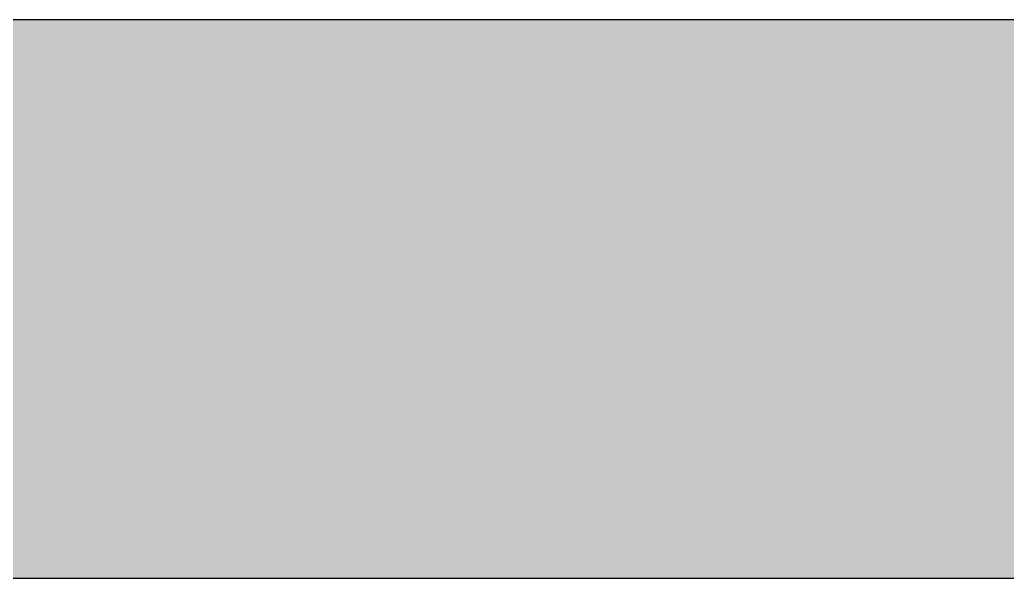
# Model space of a CAD drawing. Header units: inches. Extents: x -1159 to 2819, y -194 to 4438.
# Drawn here: x -457.9 to -422.53, y 543.68 to 563.68 of the extents above; entities that cross this region are included whole.
import ezdxf

# ---------------------------------------------------------------- set-up
doc = ezdxf.new("R2010")
doc.units = ezdxf.units.IN
doc.header["$MEASUREMENT"] = 0
doc.layers.add('A-WALL', color=113, linetype='Continuous', lineweight=18)
doc.layers.add('A-WALL-PATT', color=111, linetype='Continuous', lineweight=18)

msp = doc.modelspace()

# ---------------------------------------------------------------- hatches: boundary and pattern name
at = {"layer": 'A-WALL-PATT', "lineweight": 9}
h = msp.add_hatch(color=7, dxfattribs=at)
h.paths.add_polyline_path([(-8.72, 543.684), (1.715, 543.684), (1.715, 563.684), (-53.535, 563.684), (-53.535, 543.684), (-18.631, 543.684)], flags=0)
h.paths.add_polyline_path([(-103.153, 543.684), (-97.765, 543.684), (-97.765, 563.684), (-152.067, 563.684), (-152.067, 543.684), (-103.653, 543.684)], flags=0)
h.paths.add_polyline_path([(-206.927, 543.684), (-196.298, 543.684), (-196.298, 563.684), (-264.813, 563.684), (-264.813, 543.684), (-226.747, 543.684)], flags=0)
h.paths.add_polyline_path([(-309.043, 543.684), (-309.043, 563.684), (-377.558, 563.684), (-377.558, 543.684), (-325.85, 543.684)], flags=0)
h.paths.add_polyline_path([(-424.954, 543.684), (-421.788, 543.684), (-421.788, 563.684), (-476.709, 563.684), (-476.709, 543.684)], flags=0)
h.paths.add_polyline_path([(-513.709, 543.684), (-513.709, 563.684), (-590.071, 563.684), (-590.071, 543.684), (-543.877, 543.684)], flags=0)

# ---------------------------------------------------------------- linework, layer by layer
at = {"layer": 'A-WALL', "color": 8, "lineweight": 30}
for p, q in [((-421.788, 563.684), (-476.709, 563.684)), ((-476.709, 543.684), (-421.788, 543.684))]:
    msp.add_line(p, q, dxfattribs=at)

doc.saveas('drawing.dxf')
